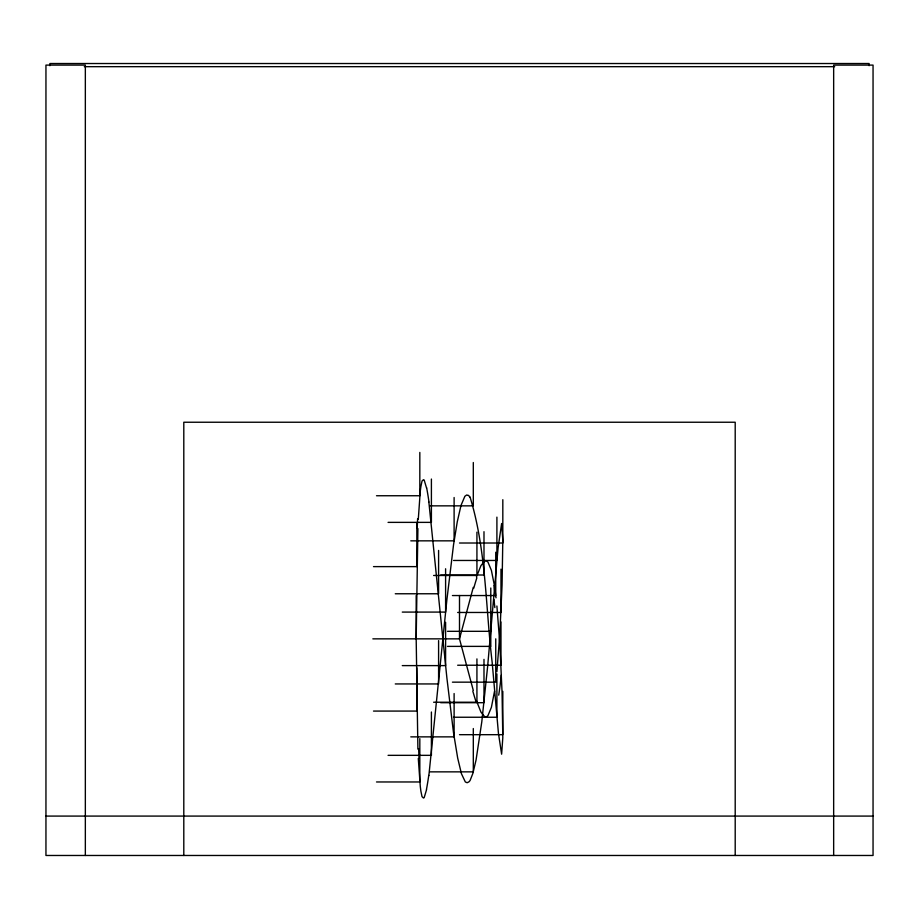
<?xml version="1.0" encoding="UTF-8"?>
<svg xmlns="http://www.w3.org/2000/svg" width="919" height="919" viewBox="0 0 919 919"><rect width="100%" height="100%" fill="white"/><g stroke="black" fill="none" stroke-linecap="round" stroke-linejoin="round"><path stroke-width="1.38" d="M417.904 749.123L416.181 638.854L417.904 528.574M418.294 519.281L420.259 491.47M496.892 671.709L499.844 633.708L502.073 585.058L502.808 540.05L501.625 523.52L498.098 547.758L487.633 666.436L481.797 721.817L476.076 759.921L472.883 773.361L470.137 780.369A13.027 6.169 89.4 0 1 468.828 781.908L467.128 782.724L465.324 781.943L461.43 773.695L457.685 758.083L453.504 732.673L446.898 678.015L428.863 502.107M428.863 775.602L446.898 599.693L453.504 545.036L457.271 521.774L461.005 505.416L464.876 496.271L466.691 494.985L468.403 495.479M494.548 691.134L491.389 707.354L488 715.51A14.118 5.629 87.3 0 1 485.312 716.854A12.763 5.077 87.5 0 1 484.6 716.613L480.959 712.099L476.444 700.783M426.554 789.674L424.222 797.497A9.672 2.78 -88.2 0 1 423.487 798.048L422.028 796.67L420.902 791.202A72.888 21.436 -87.9 0 1 420.27 786.227L418.294 758.428M473.274 587.344L459.5 638.854L473.274 690.364M476.444 576.925L480.959 565.61L484.6 561.095M84.318 66.673L834.682 66.673M376.503 495.743L419.822 495.743L419.822 452.424M429.989 505.852L473.308 505.852L473.308 462.521M388.071 522.371L431.402 522.371L431.402 479.052M410.782 540.843L454.112 540.843L454.112 497.512M459.5 543.014L502.819 543.014L502.819 499.695M453.572 560.464L496.903 560.464L496.903 517.133M373.505 566.621L416.835 566.621L416.835 523.302M440.672 575.007L483.991 575.007L483.991 531.687M433.607 575.478L476.927 575.478L476.927 532.158M395.273 593.766L438.593 593.766L438.593 550.435M452.424 595.546L495.743 595.546L495.743 552.227M402.281 612.088L445.6 612.088L445.6 568.769M457.662 612.468L500.981 612.468L500.981 569.148M447.473 631.319L490.792 631.319M372.85 638.854L459.5 638.854L459.5 595.523M447.473 646.379L490.792 646.379L490.792 587.999M457.662 665.23L500.981 665.23L500.981 621.91M402.281 665.609L445.6 665.609L445.6 622.289M452.424 682.162L495.743 682.162L495.743 638.831M395.273 683.943L438.593 683.943L438.593 640.612M433.607 702.231L476.927 702.231L476.927 658.9M440.672 702.702L483.991 702.702L483.991 659.371M373.505 711.076L416.835 711.076L416.835 667.757M453.572 717.245L496.903 717.245L496.903 673.914M459.5 734.683L502.819 734.683L502.819 691.364M410.782 736.866L454.112 736.866L454.112 693.546M388.071 755.338L431.402 755.338L431.402 712.007M429.989 771.857L473.308 771.857L473.308 728.537M376.503 781.966L419.822 781.966L419.822 738.635M45.95 816.083L873.05 816.083M470.137 497.34C486.381 550.458 485.531 607.413 492.159 662.277L498.443 733.316L501.625 754.189L502.808 737.658L502.073 692.65L499.844 644.001L496.892 606M426.554 488.035L424.222 480.212A9.672 2.78 88.2 0 0 423.487 479.661L422.028 481.028L420.902 486.507A72.888 21.459 87.9 0 0 420.247 491.447M494.319 585.047L491.389 570.354L488 562.198A14.118 5.617 -87.4 0 0 485.657 560.831A12.763 5.077 -87.5 0 0 484.6 561.095M495.318 592.146L496.019 597.809M869.11 65.709L869.11 63.526L49.89 63.526L49.89 65.709M833.659 855.474L833.659 65.1L873.05 65.1L873.05 855.474L45.95 855.474L45.95 65.1L85.341 65.1L85.341 855.474M735.2 855.474L735.2 422.235L183.8 422.235L183.8 855.474M416.181 595.523L416.181 638.854M473.767 588.171A160.434 61.906 -86.9 0 1 476.869 577.787M493.882 585.518A173.771 73.727 -86.1 0 1 494.859 592.594M493.985 599.475A307.325 138.505 -85.2 0 1 494.824 607.574M468.414 495.467A12.889 6.111 -89.4 0 1 470.137 497.34M428.748 775.441A120.607 34.474 -88.2 0 1 426.462 789.478M419.018 757.842A442.269 145.133 -87.1 0 1 418.627 748.583M417.215 528.069A442.269 146.546 87.1 0 1 417.617 518.73M426.657 487.84A120.607 34.715 88.2 0 1 428.966 501.958M501.303 675.063A242.467 112.279 84.8 0 1 498.718 695.155M476.019 701.634A160.434 63.078 87.2 0 1 472.814 691.134"/></g></svg>
